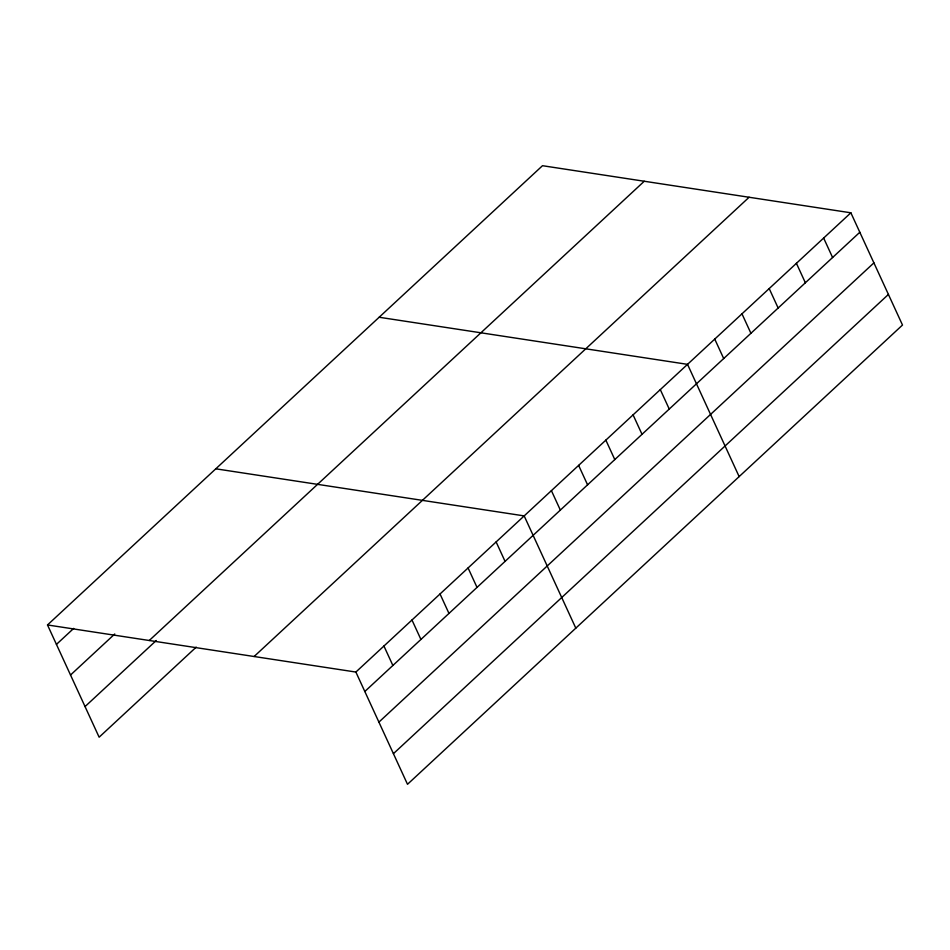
<?xml version="1.0" encoding="UTF-8"?>
<svg xmlns="http://www.w3.org/2000/svg" width="950" height="950" viewBox="0 0 950 950"><rect width="100%" height="100%" fill="white"/><g stroke="black" fill="none" stroke-linecap="round" stroke-linejoin="round"><path stroke-width="1.43" d="M47.5 624.957L542.497 165.704L850.867 212.8L902.5 325.043L407.503 784.296L355.882 672.054L47.5 624.957L99.133 737.2L196.223 647.116M56.442 644.397L73.708 628.389M70.526 675.023L114.76 633.982M149.269 640.49L644.254 181.248M85.049 706.574L156.251 640.514M254.113 656.509L749.111 197.256M355.882 672.054L850.867 212.8M364.824 691.493L859.821 232.251M378.907 722.119L873.905 262.877M393.419 753.671L888.416 294.429M379.145 317.253L687.527 364.349L739.148 476.603M215.792 468.813L524.174 515.898L575.807 628.152M823.65 238.058L832.592 257.509M796.421 263.316L805.363 282.767M769.203 288.574L778.145 308.026M741.974 313.832L750.916 333.284M714.744 339.091L723.698 358.542M660.297 389.607L669.239 409.058M633.08 414.865L642.022 434.316M605.851 440.123L614.793 459.574M578.621 465.381L587.575 484.832M551.404 490.639L560.346 510.091M496.126 541.928L505.067 561.379M468.077 567.957L477.019 587.397M440.028 593.976L448.97 613.427M411.979 620.006L420.921 639.445M383.931 646.024L392.872 665.475"/></g></svg>
